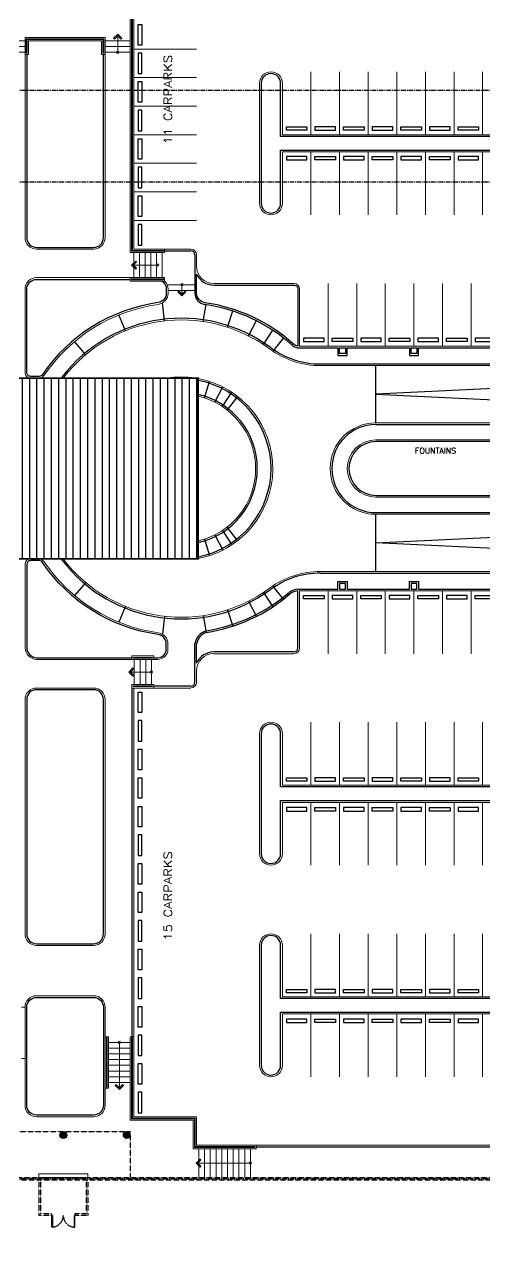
# Model space of a CAD drawing. Header units: inches. Extents: x 25089 to 72263, y 7867 to 40899.
# Drawn here: x 69620 to 70016, y 12061 to 13110 of the extents above; entities that cross this region are included whole.
import ezdxf
from ezdxf.enums import TextEntityAlignment as Align

# ---------------------------------------------------------------- set-up
doc = ezdxf.new("R2010")
doc.units = ezdxf.units.IN
doc.header["$MEASUREMENT"] = 0
doc.linetypes.add('CENTERX2', pattern=[4, 2.5, -0.5, 0.5, -0.5])
doc.linetypes.add('HIDDEN', pattern=[0.375, 0.25, -0.125])
for name, color, linetype in [('AR-AXIS', 9, 'CENTERX2'), ('AR-COL', 8, 'Continuous'), ('AR-HATCH', 8, 'Continuous'), ('AR-SHEET-NM', 4, 'Continuous'), ('CURB-2', 8, 'Continuous'), ('HATCH', 43, 'Continuous'), ('HIDDEN', 8, 'HIDDEN'), ('PARAPET', 1, 'Continuous'), ('RAMP', 1, 'Continuous'), ('WHEEL BUMP', 6, 'Continuous')]:
    doc.layers.add(name, color=color, linetype=linetype)
for name, color, linetype, lineweight in [('CARLINE', 8, 'Continuous', 18), ('CURVE', 8, 'Continuous', 18), ('RAILING', 1, 'Continuous', 18), ('schematic lines', 110, 'Continuous', 25), ('STAIR', 8, 'Continuous', 18), ('WALL2', 4, 'Continuous', 18)]:
    doc.layers.add(name, color=color, linetype=linetype, lineweight=lineweight)
doc.styles.add('ROMANS', font='romans.shx', dxfattribs={"width": 0.85})

# ---------------------------------------------------------------- blocks, each defined once
blk = doc.blocks.new('A$C49501242')
at = {"layer": 'HIDDEN', "ltscale": 0.5}
for points in [[(1000, 2050), (1000, 2000), (0, 2000), (0, 2050)], [(1000, 2050), (1150, 2050), (1150, 2100), (1000, 2100)], [(1000, 50), (1000, 100), (0, 100), (0, 50)], [(1000, 0), (1150, 0), (1150, 50), (1000, 50)]]:
    blk.add_lwpolyline(points, close=True, dxfattribs=at)
for centre, start, end in [((1001, 2052), 182.99284, 269.94476), ((1001, 48), 90.05524, 177.00716)]:
    blk.add_arc(centre, 1002, start, end, dxfattribs=at)
blk = doc.blocks.new('AHHMS TEMPLATE')
at = {"layer": 'AR-HATCH'}
h = blk.add_hatch(dxfattribs=at)
h.set_pattern_fill('ANSI31', color=8, scale=6.153303, angle=90, style=0)
h.set_pattern_definition([(315, (-1489977.5225, 66005.696), (0.543880292, 0.543880292), [])])
h.paths.add_polyline_path([(-1490680.5, 82862.9, 1), (-1490680.5, 82870.3, 1)])
h = blk.add_hatch(dxfattribs=at)
h.set_pattern_fill('ANSI31', color=8, scale=6.153303, angle=90, style=0)
h.set_pattern_definition([(315, (-1489909.2208, 66005.696), (0.543880292, 0.543880292), [])])
h.paths.add_polyline_path([(-1490612.2, 82862.9, 1), (-1490612.2, 82870.3, 1)])
at = {"layer": 'HATCH'}
h = blk.add_hatch(dxfattribs=at)
h.set_pattern_fill('ANSI31', color=8, scale=2.461321, angle=45, style=0)
h.set_pattern_definition([(90, (-1490888.6645, 89092.963), (-7.814695, 7e-16), [])])
h.paths.add_polyline_path([(-1490535.3, 83681.3), (-1490806, 83681.3), (-1490806, 83486.9), (-1490535.3, 83486.9)])
at = {"layer": 'AR-AXIS', "color": 8, "ltscale": 2}
for p, q in [((-1492933, 83991.4), (-1488915.2, 83991.4)), ((-1492933, 83892.6), (-1488915.2, 83892.6)), ((-1492933, 82819.9), (-1488915.2, 82819.9))]:
    blk.add_line(p, q, dxfattribs=at)
at = {"layer": 'AR-COL', "color": 8}
for centre in [(-1490680.5, 82866.6), (-1490612.2, 82866.6)]:
    blk.add_circle(centre, 3.69, dxfattribs=at)
at = {"layer": 'CARLINE', "color": 8}
for p, q in [((-1490604.8, 84035.6), (-1490537.1, 84035.6)), ((-1490604.8, 84004.9), (-1490537.1, 84004.9)), ((-1490414.1, 84011), (-1490414.1, 83943.3)), ((-1490383.3, 84011), (-1490383.3, 83943.3)), ((-1490352.5, 84011), (-1490352.5, 83943.3)), ((-1490321.8, 84011), (-1490321.8, 83943.3)), ((-1490291, 84011), (-1490291, 83943.3)), ((-1490260.2, 84011), (-1490260.2, 83943.3)), ((-1490229.5, 84011), (-1490229.5, 83943.3)), ((-1490604.8, 83974.1), (-1490537.1, 83974.1)), ((-1490604.8, 83943.3), (-1490537.1, 83943.3)), ((-1490414.1, 83924.9), (-1490414.1, 83857.2)), ((-1490383.3, 83924.9), (-1490383.3, 83857.2)), ((-1490352.5, 83924.9), (-1490352.5, 83857.2)), ((-1490321.8, 83924.9), (-1490321.8, 83857.2)), ((-1490291, 83924.9), (-1490291, 83857.2)), ((-1490260.2, 83924.9), (-1490260.2, 83857.2)), ((-1490229.5, 83924.9), (-1490229.5, 83857.2)), ((-1490604.8, 83912.6), (-1490537.1, 83912.6)), ((-1490604.8, 83881.8), (-1490537.1, 83881.8)), ((-1490604.8, 83851), (-1490537.1, 83851)), ((-1490395.6, 83783.3), (-1490395.6, 83715.7)), ((-1490364.8, 83783.3), (-1490364.8, 83715.7)), ((-1490334.1, 83783.3), (-1490334.1, 83715.7)), ((-1490303.3, 83783.3), (-1490303.3, 83715.7)), ((-1490272.5, 83783.3), (-1490272.5, 83715.7)), ((-1490241.8, 83783.3), (-1490241.8, 83715.7)), ((-1490395.6, 83384.7), (-1490395.6, 83452.4)), ((-1490364.8, 83384.7), (-1490364.8, 83452.4)), ((-1490334.1, 83384.7), (-1490334.1, 83452.4)), ((-1490303.3, 83384.7), (-1490303.3, 83452.4)), ((-1490272.5, 83384.7), (-1490272.5, 83452.4)), ((-1490241.8, 83384.7), (-1490241.8, 83452.4)), ((-1490414.1, 83243.2), (-1490414.1, 83310.9)), ((-1490383.3, 83243.2), (-1490383.3, 83310.9)), ((-1490352.5, 83243.2), (-1490352.5, 83310.9)), ((-1490321.8, 83243.2), (-1490321.8, 83310.9)), ((-1490291, 83243.2), (-1490291, 83310.9)), ((-1490260.2, 83243.2), (-1490260.2, 83310.9)), ((-1490229.5, 83243.2), (-1490229.5, 83310.9)), ((-1490414.1, 83157.1), (-1490414.1, 83224.7)), ((-1490383.3, 83157.1), (-1490383.3, 83224.7)), ((-1490352.5, 83157.1), (-1490352.5, 83224.7)), ((-1490321.8, 83157.1), (-1490321.8, 83224.7)), ((-1490291, 83157.1), (-1490291, 83224.7)), ((-1490260.2, 83157.1), (-1490260.2, 83224.7)), ((-1490229.5, 83157.1), (-1490229.5, 83224.7)), ((-1490414.1, 83015.5), (-1490414.1, 83083.2)), ((-1490383.3, 83015.5), (-1490383.3, 83083.2)), ((-1490352.5, 83015.5), (-1490352.5, 83083.2)), ((-1490321.8, 83015.5), (-1490321.8, 83083.2)), ((-1490291, 83015.5), (-1490291, 83083.2)), ((-1490260.2, 83015.5), (-1490260.2, 83083.2)), ((-1490229.5, 83015.5), (-1490229.5, 83083.2)), ((-1490414.1, 82929.4), (-1490414.1, 82997.1)), ((-1490383.3, 82929.4), (-1490383.3, 82997.1)), ((-1490352.5, 82929.4), (-1490352.5, 82997.1)), ((-1490321.8, 82929.4), (-1490321.8, 82997.1)), ((-1490291, 82929.4), (-1490291, 82997.1)), ((-1490260.2, 82929.4), (-1490260.2, 82997.1)), ((-1490229.5, 82929.4), (-1490229.5, 82997.1))]:
    blk.add_line(p, q, dxfattribs=at)
at = {"layer": 'CURB-2', "color": 8}
for p, q in [((-1490571.6, 83818.4), (-1490543.3, 83818.4)), ((-1490539, 83814.1), (-1490539, 83772.9)), ((-1490571.6, 83743), (-1490573.8, 83762.4)), ((-1490530.1, 83742.3), (-1490526.9, 83760.5)), ((-1490504, 83736.2), (-1490498.3, 83753.7)), ((-1490613.7, 83732.3), (-1490620.7, 83749.4)), ((-1490481.2, 83726.7), (-1490472.8, 83743.2)), ((-1490465.2, 83717.4), (-1490455, 83732.8)), ((-1490656.4, 83706.6), (-1490668.3, 83720.7)), ((-1490443.8, 83724.8), (-1490455.1, 83710.3)), ((-1490427, 83713.8), (-1490385.1, 83713.8)), ((-1490375.3, 83713.8), (-1490308.2, 83713.8)), ((-1490298.4, 83713.8), (-1490215.9, 83713.8)), ((-1490540.7, 83681.3), (-1490540.7, 83681.6)), ((-1490528.8, 83660.1), (-1490523.1, 83677.6)), ((-1490517.4, 83655.4), (-1490509, 83671.8)), ((-1490509.4, 83650.7), (-1490499.2, 83666.1)), ((-1490493, 83661.7), (-1490504.4, 83647.1)), ((-1490344.3, 83631.4), (-1489677.7, 83631.4)), ((-1490509.4, 83517.4), (-1490499.2, 83502)), ((-1490493, 83506.4), (-1490504.4, 83520.9)), ((-1490528.8, 83508), (-1490523.1, 83490.4)), ((-1490517.4, 83512.7), (-1490509, 83496.2)), ((-1490540.8, 83486.9), (-1490540.7, 83486.4)), ((-1490403.8, 83471.4), (-1489649.5, 83471.4)), ((-1490656.4, 83461.5), (-1490668.3, 83447.4)), ((-1490443.8, 83443.3), (-1490455.1, 83457.7)), ((-1490428.2, 83454.3), (-1490385.1, 83454.3)), ((-1490428.2, 83390.9), (-1490428.2, 83452.4)), ((-1490375.3, 83454.3), (-1490308.2, 83454.3)), ((-1490298.4, 83454.3), (-1490215.9, 83454.3)), ((-1490481.2, 83441.4), (-1490472.8, 83424.9)), ((-1490465.2, 83450.7), (-1490455, 83435.3)), ((-1490613.7, 83435.8), (-1490620.7, 83418.7)), ((-1490571.6, 83425.1), (-1490573.8, 83405.7)), ((-1490530.1, 83425.8), (-1490526.9, 83407.6)), ((-1490504, 83431.9), (-1490498.3, 83414.4)), ((-1490539, 83366.3), (-1490539, 83395.6)), ((-1490537.1, 83374.7), (-1490537.1, 83395.5)), ((-1490432.5, 83386.6), (-1490518.7, 83386.6)), ((-1490539, 83354), (-1490539, 83366.3)), ((-1490606.7, 83347.8), (-1490606.7, 82972.5)), ((-1490543.3, 83349.7), (-1490583.3, 83349.7)), ((-1490214.5, 82853.7), (-1490473.1, 82853.7))]:
    blk.add_line(p, q, dxfattribs=at)
for points in [[(-1490719.9, 84029.6), (-1490719.9, 83832.6, 0.414214), (-1490709.4, 83822.1), (-1490647.9, 83822.1, 0.414214), (-1490637.4, 83832.6), (-1490637.4, 84029.6)], [(-1490574.2, 83785.8, -0.246746), (-1490569.7, 83777.2), (-1490569.7, 83772.9, -0.37382), (-1490578.7, 83762.6, 0.212138), (-1490702.9, 83685.1, -0.248963), (-1490706.5, 83683.2), (-1490715.6, 83683.2, -0.414214), (-1490719.9, 83687.5), (-1490719.9, 83777.2, -0.414214), (-1490709.4, 83787.6), (-1490608.7, 83787.6)], [(-1490403.8, 83696.6), (-1489649.5, 83696.6, 0.263753), (-1489645.8, 83698.7)], [(-1490344.3, 83536.7), (-1489677.7, 83536.7, 0.471127), (-1489673.5, 83541.8, 0.471127)], [(-1490583.3, 83380.4), (-1490579, 83380.4, 0.414214), (-1490569.7, 83389.7), (-1490569.7, 83395.2, 0.37373), (-1490578.7, 83405.5, -0.212055), (-1490702.9, 83483, 0.248963), (-1490706.5, 83484.9), (-1490715.6, 83484.9, 0.414214), (-1490719.9, 83480.6), (-1490719.9, 83390.9, 0.377807), (-1490709.4, 83380.4), (-1490606.7, 83380.4)]]:
    blk.add_lwpolyline(points, format="xyb", dxfattribs=at)
for points in [[(-1490467.6, 83998.7), (-1490467.6, 83869.5, 1), (-1490446.7, 83869.5), (-1490446.7, 83926.7), (-1489766.1, 83926.7), (-1489766.1, 83869.5, 1), (-1489745.2, 83869.5), (-1489745.2, 83998.7, 1), (-1489766.1, 83998.7), (-1489766.1, 83941.5), (-1490446.7, 83941.5), (-1490446.7, 83998.7, 1)], [(-1490528.1, 83762.5, -0.373378), (-1490537.1, 83772.9), (-1490537.1, 83793.3, 0.293273), (-1490518.7, 83781.5), (-1490432.5, 83781.5, -0.414214), (-1490428.2, 83777.2), (-1490428.2, 83715.7, -0.148694), (-1490432.8, 83717.9, 0.149302)], [(-1489694.2, 83613), (-1490344.3, 83613, 0.999999), (-1490344.3, 83555.1), (-1489694.2, 83555.1, -0.060012)], [(-1490719.9, 83335.5), (-1490719.9, 83083.1, 0.414214), (-1490709.4, 83072.6), (-1490647.9, 83072.6, 0.414214), (-1490637.4, 83083.1), (-1490637.4, 83335.5, 0.414214), (-1490647.9, 83346), (-1490709.4, 83346, 0.414214)], [(-1490467.6, 83169.4, 1), (-1490446.7, 83169.4), (-1490446.7, 83226.6), (-1489766.1, 83226.6), (-1489766.1, 83169.4, 1), (-1489745.2, 83169.4), (-1489745.2, 83298.6, 1), (-1489766.1, 83298.6), (-1489766.1, 83241.4), (-1490446.7, 83241.4), (-1490446.7, 83298.6, 1), (-1490467.6, 83298.6)], [(-1490467.6, 82941.7, 1), (-1490446.7, 82941.7), (-1490446.7, 82998.9), (-1489766.1, 82998.9), (-1489766.1, 82941.7, 1), (-1489745.2, 82941.7), (-1489745.2, 83070.9, 1), (-1489766.1, 83070.9), (-1489766.1, 83013.7), (-1490446.7, 83013.7), (-1490446.7, 83070.9, 1), (-1490467.6, 83070.9)], [(-1490709.4, 83014.8), (-1490647.9, 83014.8, -0.414214), (-1490637.4, 83004.3), (-1490637.4, 82898.6, -0.414214), (-1490647.9, 82888.2), (-1490709.4, 82888.2, -0.414214), (-1490719.9, 82898.6), (-1490719.9, 83004.3, -0.414214)]]:
    blk.add_lwpolyline(points, format="xyb", close=True, dxfattribs=at)
for points in [[(-1490385.1, 83713.8), (-1490385.1, 83705.8), (-1490375.3, 83705.8), (-1490375.3, 83713.8)], [(-1490377.1, 83713.8), (-1490377.1, 83707.7), (-1490383.3, 83707.7), (-1490383.3, 83713.8), (-1490377.1, 83713.8)], [(-1490308.2, 83713.8), (-1490308.2, 83705.8), (-1490298.4, 83705.8), (-1490298.4, 83713.8)], [(-1490300.2, 83713.8), (-1490300.2, 83707.7), (-1490306.4, 83707.7), (-1490306.4, 83713.8), (-1490300.2, 83713.8)], [(-1490385.1, 83454.3), (-1490385.1, 83462.3), (-1490375.3, 83462.3), (-1490375.3, 83454.3)], [(-1490377.1, 83454.3), (-1490377.1, 83460.4), (-1490383.3, 83460.4), (-1490383.3, 83454.3), (-1490377.1, 83454.3)], [(-1490308.2, 83454.3), (-1490308.2, 83462.3), (-1490298.4, 83462.3), (-1490298.4, 83454.3)], [(-1490300.2, 83454.3), (-1490300.2, 83460.4), (-1490306.4, 83460.4), (-1490306.4, 83454.3), (-1490300.2, 83454.3)]]:
    blk.add_lwpolyline(points, dxfattribs=at)
for centre, radius, start, end in [((-1490543.3, 83814.1), 4.31, 0, 90), ((-1490526.7, 83772.9), 12.3, 180, 261.8981), ((-1490553.6, 83584), 178.4, 47.9316, 81.8981), ((-1490553.6, 83584), 161.8, 53.5985, 142.5413), ((-1490403.8, 83787.1), 90.5, 233.5985, 270), ((-1490427, 83724.3), 10.5, 227.9316, 270), ((-1490553.6, 83584), 96.6, 280.8894, 79.1106), ((-1490553.6, 83584), 81.8, 282.8855, 77.1145), ((-1490344.3, 83584), 47.4, 90, 270), ((-1490553.6, 83584), 161.8, 216.8891, 217.4506), ((-1490553.6, 83584), 161.8, 217.4506, 306.4015), ((-1490403.8, 83381), 90.5, 90, 126.4015), ((-1490424.9, 83430.8), 23.8, 98.0906, 121.8462), ((-1490424.9, 83430.8), 21.9, 98.7767, 121.8462), ((-1490553.6, 83584), 176.6, 278.6623, 311.0169), ((-1490553.6, 83584), 178.4, 278.6623, 311.0169), ((-1490521.1, 83392.3), 18.2, 109.9656, 169.287), ((-1490521.1, 83392.3), 16.4, 109.9656, 168.6967), ((-1490518.7, 83366.3), 20.3, 90, 155.38), ((-1490432.5, 83390.9), 4.31, 270, 0), ((-1490543.3, 83354), 4.31, 270, 0)]:
    blk.add_arc(centre, radius, start, end, dxfattribs=at)
at = {"layer": 'CURVE', "color": 8}
for p, q in [((-1490604.8, 84158.7), (-1490604.8, 83820.3)), ((-1490604.8, 83820.3), (-1490543.3, 83820.3)), ((-1490537.1, 83814.1), (-1490537.1, 83801.8)), ((-1490432.5, 83783.3), (-1490518.7, 83783.3)), ((-1490426.4, 83777.2), (-1490426.4, 83715.7)), ((-1490426.4, 83715.7), (-1489662.1, 83715.7)), ((-1490344.3, 83633.3), (-1489677.7, 83633.3)), ((-1490403.8, 83473.3), (-1489649.5, 83473.3)), ((-1490426.4, 83452.4), (-1489662.1, 83452.4)), ((-1490426.4, 83390.9), (-1490426.4, 83452.4)), ((-1490432.5, 83384.7), (-1490518.7, 83384.7)), ((-1490537.1, 83354), (-1490537.1, 83366.3)), ((-1490604.8, 83347.8), (-1490604.8, 82972.5)), ((-1490543.3, 83347.8), (-1490583.3, 83347.8)), ((-1490469.4, 83169.4), (-1490469.4, 83298.6)), ((-1490444.8, 83243.2), (-1490444.8, 83298.6)), ((-1490444.8, 83243.2), (-1489768, 83243.2)), ((-1490444.8, 83224.7), (-1489768, 83224.7)), ((-1490444.8, 83169.4), (-1490444.8, 83224.7)), ((-1490214.5, 82855.6), (-1490473.1, 82855.6))]:
    blk.add_line(p, q, dxfattribs=at)
for points in [[(-1490721.7, 84029.6), (-1490721.7, 83832.6, 0.414214), (-1490709.4, 83820.3), (-1490647.9, 83820.3, 0.414214), (-1490635.6, 83832.6), (-1490635.6, 84029.6)], [(-1490469.4, 83998.7), (-1490469.4, 83869.5, 1), (-1490444.8, 83869.5), (-1490444.8, 83924.9), (-1489768, 83924.9), (-1489768, 83869.5, 1), (-1489743.4, 83869.5), (-1489743.4, 83998.7, 1), (-1489768, 83998.7), (-1489768, 83943.3), (-1490444.8, 83943.3), (-1490444.8, 83998.7, 1), (-1490469.4, 83998.7)], [(-1490571.6, 83786, -0.203285), (-1490567.8, 83777.2), (-1490567.8, 83772.9, -0.37382), (-1490578.4, 83760.7, 0.212138), (-1490701.4, 83684, -0.248963), (-1490706.5, 83681.3), (-1490715.6, 83681.3, -0.414214), (-1490721.7, 83687.5), (-1490721.7, 83777.2, -0.414214), (-1490709.4, 83789.5), (-1490608.7, 83789.5)], [(-1490403.8, 83694.8), (-1489649.5, 83694.8, 0.263753), (-1489644.2, 83697.8)], [(-1489692.1, 83614.8), (-1490344.3, 83614.8, 0.999999), (-1490344.3, 83553.3), (-1489692.1, 83553.3, -0.064368), (-1489692.1, 83614.8)], [(-1490344.3, 83534.8), (-1489677.7, 83534.8, 0.471127), (-1489671.7, 83542.1)], [(-1490701.4, 83484, 0.248963), (-1490706.5, 83486.8), (-1490715.6, 83486.8, 0.414214), (-1490721.7, 83480.6), (-1490721.7, 83390.9, 0.380441), (-1490709.4, 83378.6), (-1490606.7, 83378.6)], [(-1490583.3, 83378.6), (-1490579, 83378.6, 0.414214), (-1490567.9, 83389.7), (-1490567.9, 83395.2, 0.37373), (-1490578.5, 83407.3, -0.212055), (-1490701.4, 83484)], [(-1490469.4, 82941.7, 1), (-1490444.8, 82941.7), (-1490444.8, 82997.1), (-1489768, 82997.1), (-1489768, 82941.7, 1), (-1489743.4, 82941.7), (-1489743.4, 83070.9, 1), (-1489768, 83070.9), (-1489768, 83015.5), (-1490444.8, 83015.5), (-1490444.8, 83070.9, 1), (-1490469.4, 83070.9), (-1490469.4, 82941.7)]]:
    blk.add_lwpolyline(points, format="xyb", dxfattribs=at)
for points in [[(-1490721.7, 83335.5), (-1490721.7, 83083.1, 0.414214), (-1490709.4, 83070.8), (-1490647.9, 83070.8, 0.414214), (-1490635.6, 83083.1), (-1490635.6, 83335.5, 0.414214), (-1490647.9, 83347.8), (-1490709.4, 83347.8, 0.414214)], [(-1490709.4, 83016.6), (-1490647.9, 83016.6, -0.414214), (-1490635.6, 83004.3), (-1490635.6, 82898.6, -0.414214), (-1490647.9, 82886.3), (-1490709.4, 82886.3, -0.414214), (-1490721.7, 82898.6), (-1490721.7, 83004.3, -0.414214)]]:
    blk.add_lwpolyline(points, format="xyb", close=True, dxfattribs=at)
for centre, radius, start, end in [((-1490543.3, 83814.1), 6.15, 0, 90), ((-1490518.7, 83801.8), 18.5, 180, 270), ((-1490432.5, 83777.2), 6.15, 0, 90), ((-1490553.6, 83584), 160, 53.5985, 142.5413), ((-1490403.8, 83787.1), 92.3, 233.5985, 270), ((-1490553.6, 83584), 98.5, 81.2302, 98.7698), ((-1490553.6, 83584), 98.5, 279.3581, 79.3172), ((-1490553.6, 83584), 80, 283.1882, 76.8118), ((-1490344.3, 83584), 49.2, 90, 270), ((-1490553.6, 83584), 160, 217.3869, 217.4506), ((-1490553.6, 83584), 160, 217.4506, 306.4015), ((-1490403.8, 83381), 92.3, 90, 126.4015), ((-1490432.5, 83390.9), 6.15, 270, 0), ((-1490518.7, 83366.3), 18.5, 90, 180), ((-1490543.3, 83354), 6.15, 270, 0), ((-1490457.1, 83298.6), 12.3, 0, 180), ((-1490457.1, 83169.4), 12.3, 180, 0)]:
    blk.add_arc(centre, radius, start, end, dxfattribs=at)
at = {"layer": 'HIDDEN', "color": 8}
for p, q in [((-1490799.9, 83681.3), (-1490535.3, 83681.3)), ((-1490535.3, 83486.9), (-1490535.3, 83681.3)), ((-1490799.9, 83486.9), (-1490535.3, 83486.9)), ((-1490707, 82818.6), (-1490707, 82779.9)), ((-1490705.1, 82818.6), (-1490705.1, 82781.7)), ((-1490655.9, 82818.6), (-1490655.9, 82781.7)), ((-1490654, 82818.6), (-1490654, 82779.9)), ((-1490693.4, 82779.9), (-1490707, 82779.9)), ((-1490693.4, 82781.7), (-1490705.1, 82781.7)), ((-1490693.4, 82779.9), (-1490693.4, 82781.7)), ((-1490693.4, 82779.9), (-1490693.4, 82781.7)), ((-1490655.9, 82781.7), (-1490667.6, 82781.7)), ((-1490667.6, 82779.9), (-1490667.6, 82781.7)), ((-1490667.6, 82779.9), (-1490667.6, 82781.7)), ((-1490654, 82779.9), (-1490667.6, 82779.9))]:
    blk.add_line(p, q, dxfattribs=at)
for points in [[(-1490752.5, 82821.1), (-1490752.5, 82870.3), (-1490608.5, 82870.3), (-1490608.5, 82821.1)], [(-1490805.2, 82821.1), (-1490177.6, 82821.1), (-1490177.6, 82821.1), (-1490177.6, 82459.3), (-1490805.2, 82459.3), (-1490805.2, 82821.1)]]:
    blk.add_lwpolyline(points, dxfattribs=at)
blk.add_lwpolyline([(-1490802.8, 82818.6), (-1490180, 82818.6), (-1490180, 82461.7), (-1490802.8, 82461.7)], close=True, dxfattribs=at)
at = {"layer": 'PARAPET', "color": 2, "const_width": 1.85}
blk.add_lwpolyline([(-1490806, 83486.9), (-1490535.3, 83486.9), (-1490535.3, 83681.3), (-1490806, 83681.3)], dxfattribs=at)
at = {"layer": 'RAILING', "color": 8}
for p, q in [((-1490605.4, 83380.1), (-1490605.4, 83380.7)), ((-1490584.5, 83380.7), (-1490605.4, 83380.7)), ((-1490584.5, 83380.1), (-1490605.4, 83380.1)), ((-1490584.5, 83380.1), (-1490584.5, 83380.7)), ((-1490605.4, 83350), (-1490605.4, 83349.4)), ((-1490584.5, 83350), (-1490605.4, 83350)), ((-1490584.5, 83349.4), (-1490605.4, 83349.4)), ((-1490584.5, 83350), (-1490584.5, 83349.4)), ((-1490634.2, 82971.2), (-1490634.2, 82918.3)), ((-1490633.3, 82971.2), (-1490634.2, 82971.2)), ((-1490633.3, 82971.2), (-1490633.3, 82918.3)), ((-1490607.1, 82884), (-1490607.1, 82971.2)), ((-1490606.2, 82971.2), (-1490607.1, 82971.2)), ((-1490606.2, 82884.9), (-1490606.2, 82971.2)), ((-1490633.3, 82918.3), (-1490634.2, 82918.3)), ((-1490539.4, 82884), (-1490607.1, 82884)), ((-1490538.5, 82884.9), (-1490606.2, 82884.9)), ((-1490539.4, 82884), (-1490539.4, 82853.2)), ((-1490538.5, 82884.9), (-1490538.5, 82854.2)), ((-1490474.4, 82853.2), (-1490539.4, 82853.2)), ((-1490474.4, 82854.2), (-1490538.5, 82854.2)), ((-1490474.4, 82854.2), (-1490474.4, 82853.2))]:
    blk.add_line(p, q, dxfattribs=at)
for points in [[(-1490606, 84160.1), (-1490554.4, 84160.1), (-1490554.4, 84161), (-1490607.1, 84161), (-1490607.1, 83818), (-1490572.8, 83818), (-1490572.8, 83818.9), (-1490606, 83818.9), (-1490606, 84160.1)], [(-1490637, 84046.7), (-1490637, 84031), (-1490637.9, 84031), (-1490637.9, 84045.8), (-1490719.4, 84045.8), (-1490719.4, 84031), (-1490720.3, 84031), (-1490720.3, 84046.7), (-1490637, 84046.7)], [(-1490572.8, 83787.2), (-1490572.8, 83788.1), (-1490607.3, 83788.1), (-1490607.3, 83787.2), (-1490572.8, 83787.2)]]:
    blk.add_lwpolyline(points, close=True, dxfattribs=at)
at = {"layer": 'RAMP', "color": 8}
for points in [[(-1490344.3, 83633.3), (-1490344.3, 83694.8)], [(-1489701.1, 83694.8), (-1490344.3, 83664), (-1489701.1, 83633.3), (-1489701.1, 83694.8)], [(-1489701.1, 83473.3), (-1490344.3, 83504), (-1489701.1, 83534.8), (-1489701.1, 83473.3)], [(-1490344.3, 83473.3), (-1490344.3, 83534.8)]]:
    blk.add_lwpolyline(points, dxfattribs=at)
at = {"layer": 'STAIR', "color": 8}
for p, q in [((-1490752.7, 84044.4), (-1490721.7, 84044.4)), ((-1490608.5, 84044.4), (-1490635.6, 84044.4)), ((-1490622, 84051.5), (-1490626.4, 84047.1)), ((-1490626.4, 84047.1), (-1490625.5, 84046.2)), ((-1490622, 84049.7), (-1490625.5, 84046.2)), ((-1490622, 84051.5), (-1490617.7, 84047.1)), ((-1490622, 84049.7), (-1490618.6, 84046.2)), ((-1490622, 84049.7), (-1490622, 84032.1)), ((-1490617.7, 84047.1), (-1490618.6, 84046.2)), ((-1490752.7, 84038.2), (-1490721.7, 84038.2)), ((-1490752.7, 84032.1), (-1490721.7, 84032.1)), ((-1490608.5, 84038.2), (-1490635.6, 84038.2)), ((-1490608.5, 84032.1), (-1490635.6, 84032.1)), ((-1490607, 83803), (-1490602.6, 83807.4)), ((-1490605.2, 83803), (-1490601.7, 83806.5)), ((-1490604.8, 83816.6), (-1490604.8, 83789.5)), ((-1490602.6, 83807.4), (-1490601.7, 83806.5)), ((-1490598.7, 83816.6), (-1490598.7, 83789.5)), ((-1490592.5, 83816.6), (-1490592.5, 83789.5)), ((-1490586.4, 83816.6), (-1490586.4, 83789.5)), ((-1490580.2, 83816.6), (-1490580.2, 83789.5)), ((-1490574.1, 83816.6), (-1490574.1, 83789.5)), ((-1490607, 83803), (-1490602.6, 83798.7)), ((-1490605.2, 83803), (-1490601.7, 83799.6)), ((-1490605.2, 83803), (-1490579, 83803)), ((-1490602.6, 83798.7), (-1490601.7, 83799.6)), ((-1490539, 83781.8), (-1490568.8, 83781.8)), ((-1490552.9, 83771.6), (-1490552.9, 83781.8)), ((-1490539, 83775.7), (-1490567.8, 83775.7)), ((-1490557.3, 83774.2), (-1490556.4, 83775.1)), ((-1490552.9, 83769.9), (-1490557.3, 83774.2)), ((-1490552.9, 83771.6), (-1490556.4, 83775.1)), ((-1490552.9, 83771.6), (-1490549.5, 83775.1)), ((-1490552.9, 83769.9), (-1490548.6, 83774.2)), ((-1490548.6, 83774.2), (-1490549.5, 83775.1)), ((-1490604.2, 83351.5), (-1490604.2, 83378.6)), ((-1490598, 83351.5), (-1490598, 83378.6)), ((-1490591.9, 83351.5), (-1490591.9, 83378.6)), ((-1490585.7, 83351.5), (-1490585.7, 83378.6)), ((-1490610, 83365), (-1490605.7, 83369.4)), ((-1490610, 83365), (-1490605.7, 83360.7)), ((-1490608.3, 83365), (-1490604.8, 83368.5)), ((-1490608.3, 83365), (-1490604.8, 83361.6)), ((-1490608.3, 83365), (-1490585.7, 83365)), ((-1490605.7, 83369.4), (-1490604.8, 83368.5)), ((-1490605.7, 83360.7), (-1490604.8, 83361.6)), ((-1490608.5, 82966.3), (-1490631.9, 82966.3)), ((-1490608.5, 82960.2), (-1490631.9, 82960.2)), ((-1490608.5, 82954), (-1490631.9, 82954)), ((-1490620.2, 82965.1), (-1490620.2, 82917.5)), ((-1490608.5, 82947.8), (-1490631.9, 82947.8)), ((-1490608.5, 82941.7), (-1490631.9, 82941.7)), ((-1490608.5, 82935.5), (-1490631.9, 82935.5)), ((-1490608.5, 82929.4), (-1490631.9, 82929.4)), ((-1490608.5, 82923.2), (-1490631.9, 82923.2)), ((-1490624.6, 82920.1), (-1490623.7, 82921)), ((-1490620.2, 82915.8), (-1490624.6, 82920.1)), ((-1490620.2, 82917.5), (-1490623.7, 82921)), ((-1490620.2, 82917.5), (-1490616.7, 82921)), ((-1490620.2, 82915.8), (-1490615.8, 82920.1)), ((-1490615.8, 82920.1), (-1490616.7, 82921)), ((-1490534.7, 82851.9), (-1490534.7, 82821.1)), ((-1490528.5, 82851.9), (-1490528.5, 82821.1)), ((-1490522.4, 82851.9), (-1490522.4, 82821.1)), ((-1490516.2, 82851.9), (-1490516.2, 82821.1)), ((-1490510.1, 82851.9), (-1490510.1, 82821.1)), ((-1490503.9, 82851.9), (-1490503.9, 82821.1)), ((-1490497.7, 82851.9), (-1490497.7, 82821.1)), ((-1490491.6, 82851.9), (-1490491.6, 82821.1)), ((-1490485.4, 82851.9), (-1490485.4, 82821.1)), ((-1490479.3, 82851.9), (-1490479.3, 82821.1)), ((-1490537.7, 82836.5), (-1490533.3, 82840.8)), ((-1490537.7, 82836.5), (-1490533.3, 82832.1)), ((-1490536, 82836.5), (-1490532.5, 82840)), ((-1490480.5, 82836.5), (-1490536, 82836.5)), ((-1490536, 82836.5), (-1490532.5, 82833)), ((-1490533.3, 82840.8), (-1490532.5, 82840)), ((-1490707, 82821.1), (-1490707, 82824.8)), ((-1490654, 82824.8), (-1490707, 82824.8)), ((-1490654, 82821.1), (-1490654, 82824.8)), ((-1490533.3, 82832.1), (-1490532.5, 82833)), ((-1490654, 82821.1), (-1490707, 82821.1))]:
    blk.add_line(p, q, dxfattribs=at)
for centre in [(-1490622, 84032.1), (-1490579, 83803), (-1490552.9, 83781.8), (-1490585.7, 83365), (-1490620.2, 82966.3), (-1490479.3, 82836.5)]:
    blk.add_circle(centre, 1.23, dxfattribs=at)
at = {"layer": 'WALL2', "color": 8}
for p, q in [((-1490604.8, 84158.7), (-1490604.8, 83820.3)), ((-1490608.7, 83785.8), (-1490608.7, 83785.8)), ((-1490583.3, 83382.3), (-1490606.7, 83382.3)), ((-1490606.7, 83378.6), (-1490606.7, 83382.3)), ((-1490583.3, 83378.6), (-1490606.7, 83378.6)), ((-1490583.3, 83378.6), (-1490583.3, 83382.3)), ((-1490583.3, 83351.5), (-1490606.7, 83351.5)), ((-1490606.7, 83351.5), (-1490606.7, 83347.8)), ((-1490583.3, 83347.8), (-1490606.7, 83347.8)), ((-1490583.3, 83351.5), (-1490583.3, 83347.8)), ((-1490725.4, 83004.3), (-1490721.7, 83004.3)), ((-1490721.7, 82949), (-1490721.7, 83004.3)), ((-1490631.9, 82972.5), (-1490635.6, 82972.5)), ((-1490635.6, 82917.1), (-1490635.6, 82972.5)), ((-1490631.9, 82917.1), (-1490631.9, 82972.5)), ((-1490608.5, 82972.5), (-1490608.5, 82882.6)), ((-1490608.5, 82972.5), (-1490604.8, 82972.5)), ((-1490604.8, 82972.5), (-1490604.8, 82886.3)), ((-1490725.4, 82949), (-1490721.7, 82949)), ((-1490631.9, 82917.1), (-1490635.6, 82917.1)), ((-1490540.8, 82882.6), (-1490608.5, 82882.6)), ((-1490537.1, 82886.3), (-1490604.8, 82886.3)), ((-1490540.8, 82882.6), (-1490540.8, 82851.9)), ((-1490537.1, 82886.3), (-1490537.1, 82855.6)), ((-1490473.1, 82851.9), (-1490540.8, 82851.9)), ((-1490473.1, 82855.6), (-1490537.1, 82855.6)), ((-1490473.1, 82855.6), (-1490473.1, 82851.9))]:
    blk.add_line(p, q, dxfattribs=at)
for points in [[(-1490604.8, 84158.7), (-1490553.1, 84158.7), (-1490553.1, 84162.4), (-1490608.5, 84162.4), (-1490608.5, 83816.6), (-1490571.6, 83816.6), (-1490571.6, 83820.3), (-1490604.8, 83820.3)], [(-1490721.7, 84048.1), (-1490635.6, 84048.1), (-1490635.6, 84048.1), (-1490635.6, 84029.6), (-1490639.3, 84029.6), (-1490639.3, 84044.4), (-1490718, 84044.4), (-1490718, 84029.6), (-1490721.7, 84029.6), (-1490721.7, 84048.1), (-1490721.7, 84048.1)]]:
    blk.add_lwpolyline(points, dxfattribs=at)
blk.add_lwpolyline([(-1490571.6, 83789.5), (-1490608.7, 83789.5), (-1490608.7, 83785.8), (-1490571.6, 83785.8), (-1490571.6, 83789.5)], close=True, dxfattribs=at)
at = {"layer": 'WHEEL BUMP', "color": 8}
for points in [[(-1490599.9, 84062.1), (-1490596.2, 84062.1), (-1490596.2, 84039.9), (-1490599.9, 84039.9)], [(-1490599.9, 84009.2), (-1490596.2, 84009.2), (-1490596.2, 84031.3), (-1490599.9, 84031.3)], [(-1490599.9, 84000.6), (-1490596.2, 84000.6), (-1490596.2, 83978.4), (-1490599.9, 83978.4)], [(-1490599.9, 83947.6), (-1490596.2, 83947.6), (-1490596.2, 83969.8), (-1490599.9, 83969.8)], [(-1490440.5, 83948.3), (-1490440.5, 83951.9), (-1490418.4, 83951.9), (-1490418.4, 83948.3)], [(-1490387.6, 83948.3), (-1490387.6, 83951.9), (-1490409.8, 83951.9), (-1490409.8, 83948.3)], [(-1490379, 83948.3), (-1490379, 83951.9), (-1490356.8, 83951.9), (-1490356.8, 83948.3)], [(-1490326.1, 83948.3), (-1490326.1, 83951.9), (-1490348.2, 83951.9), (-1490348.2, 83948.3)], [(-1490317.5, 83948.3), (-1490317.5, 83951.9), (-1490295.3, 83951.9), (-1490295.3, 83948.3)], [(-1490264.5, 83948.3), (-1490264.5, 83951.9), (-1490286.7, 83951.9), (-1490286.7, 83948.3)], [(-1490255.9, 83948.3), (-1490255.9, 83951.9), (-1490233.8, 83951.9), (-1490233.8, 83948.3)], [(-1490599.9, 83939), (-1490596.2, 83939), (-1490596.2, 83916.9), (-1490599.9, 83916.9)], [(-1490440.5, 83919.9), (-1490440.5, 83916.3), (-1490418.4, 83916.3), (-1490418.4, 83919.9)], [(-1490387.6, 83919.9), (-1490387.6, 83916.3), (-1490409.8, 83916.3), (-1490409.8, 83919.9)], [(-1490379, 83919.9), (-1490379, 83916.3), (-1490356.8, 83916.3), (-1490356.8, 83919.9)], [(-1490326.1, 83919.9), (-1490326.1, 83916.3), (-1490348.2, 83916.3), (-1490348.2, 83919.9)], [(-1490317.5, 83919.9), (-1490317.5, 83916.3), (-1490295.3, 83916.3), (-1490295.3, 83919.9)], [(-1490264.5, 83919.9), (-1490264.5, 83916.3), (-1490286.7, 83916.3), (-1490286.7, 83919.9)], [(-1490255.9, 83919.9), (-1490255.9, 83916.3), (-1490233.8, 83916.3), (-1490233.8, 83919.9)], [(-1490599.9, 83886.1), (-1490596.2, 83886.1), (-1490596.2, 83908.3), (-1490599.9, 83908.3)], [(-1490599.9, 83877.5), (-1490596.2, 83877.5), (-1490596.2, 83855.3), (-1490599.9, 83855.3)], [(-1490599.9, 83824.6), (-1490596.2, 83824.6), (-1490596.2, 83846.7), (-1490599.9, 83846.7)], [(-1490399.9, 83720.6), (-1490399.9, 83724.3), (-1490422.1, 83724.3), (-1490422.1, 83720.6)], [(-1490391.3, 83720.6), (-1490391.3, 83724.3), (-1490369.1, 83724.3), (-1490369.1, 83720.6)], [(-1490338.4, 83720.6), (-1490338.4, 83724.3), (-1490360.5, 83724.3), (-1490360.5, 83720.6)], [(-1490329.8, 83720.6), (-1490329.8, 83724.3), (-1490307.6, 83724.3), (-1490307.6, 83720.6)], [(-1490276.8, 83720.6), (-1490276.8, 83724.3), (-1490299, 83724.3), (-1490299, 83720.6)], [(-1490268.2, 83720.6), (-1490268.2, 83724.3), (-1490246.1, 83724.3), (-1490246.1, 83720.6)], [(-1490215.3, 83720.6), (-1490215.3, 83724.3), (-1490237.5, 83724.3), (-1490237.5, 83720.6)], [(-1490399.9, 83447.5), (-1490399.9, 83443.8), (-1490422.1, 83443.8), (-1490422.1, 83447.5)], [(-1490391.3, 83447.5), (-1490391.3, 83443.8), (-1490369.1, 83443.8), (-1490369.1, 83447.5)], [(-1490338.4, 83447.5), (-1490338.4, 83443.8), (-1490360.5, 83443.8), (-1490360.5, 83447.5)], [(-1490329.8, 83447.5), (-1490329.8, 83443.8), (-1490307.6, 83443.8), (-1490307.6, 83447.5)], [(-1490276.8, 83447.5), (-1490276.8, 83443.8), (-1490299, 83443.8), (-1490299, 83447.5)], [(-1490268.2, 83447.5), (-1490268.2, 83443.8), (-1490246.1, 83443.8), (-1490246.1, 83447.5)], [(-1490215.3, 83447.5), (-1490215.3, 83443.8), (-1490237.5, 83443.8), (-1490237.5, 83447.5)], [(-1490599.9, 83343.5), (-1490596.2, 83343.5), (-1490596.2, 83321.4), (-1490599.9, 83321.4)], [(-1490599.9, 83290.6), (-1490596.2, 83290.6), (-1490596.2, 83312.7), (-1490599.9, 83312.7)], [(-1490599.9, 83282), (-1490596.2, 83282), (-1490596.2, 83259.8), (-1490599.9, 83259.8)], [(-1490599.9, 83251.2), (-1490596.2, 83251.2), (-1490596.2, 83229.1), (-1490599.9, 83229.1)], [(-1490440.5, 83247.4), (-1490440.5, 83251.1), (-1490418.4, 83251.1), (-1490418.4, 83247.4)], [(-1490387.6, 83247.4), (-1490387.6, 83251.1), (-1490409.8, 83251.1), (-1490409.8, 83247.4)], [(-1490379, 83247.4), (-1490379, 83251.1), (-1490356.8, 83251.1), (-1490356.8, 83247.4)], [(-1490326.1, 83247.4), (-1490326.1, 83251.1), (-1490348.2, 83251.1), (-1490348.2, 83247.4)], [(-1490317.5, 83247.4), (-1490317.5, 83251.1), (-1490295.3, 83251.1), (-1490295.3, 83247.4)], [(-1490264.5, 83247.4), (-1490264.5, 83251.1), (-1490286.7, 83251.1), (-1490286.7, 83247.4)], [(-1490255.9, 83247.4), (-1490255.9, 83251.1), (-1490233.8, 83251.1), (-1490233.8, 83247.4)], [(-1490599.9, 83220.4), (-1490596.2, 83220.4), (-1490596.2, 83198.3), (-1490599.9, 83198.3)], [(-1490440.5, 83219.1), (-1490440.5, 83215.4), (-1490418.4, 83215.4), (-1490418.4, 83219.1)], [(-1490387.6, 83219.1), (-1490387.6, 83215.4), (-1490409.8, 83215.4), (-1490409.8, 83219.1)], [(-1490379, 83219.1), (-1490379, 83215.4), (-1490356.8, 83215.4), (-1490356.8, 83219.1)], [(-1490326.1, 83219.1), (-1490326.1, 83215.4), (-1490348.2, 83215.4), (-1490348.2, 83219.1)], [(-1490317.5, 83219.1), (-1490317.5, 83215.4), (-1490295.3, 83215.4), (-1490295.3, 83219.1)], [(-1490264.5, 83219.1), (-1490264.5, 83215.4), (-1490286.7, 83215.4), (-1490286.7, 83219.1)], [(-1490255.9, 83219.1), (-1490255.9, 83215.4), (-1490233.8, 83215.4), (-1490233.8, 83219.1)], [(-1490599.9, 83167.5), (-1490596.2, 83167.5), (-1490596.2, 83189.7), (-1490599.9, 83189.7)], [(-1490599.9, 83158.9), (-1490596.2, 83158.9), (-1490596.2, 83136.8), (-1490599.9, 83136.8)], [(-1490599.9, 83128.1), (-1490596.2, 83128.1), (-1490596.2, 83106), (-1490599.9, 83106)], [(-1490599.9, 83075.2), (-1490596.2, 83075.2), (-1490596.2, 83097.4), (-1490599.9, 83097.4)], [(-1490599.9, 83066.6), (-1490596.2, 83066.6), (-1490596.2, 83044.5), (-1490599.9, 83044.5)], [(-1490599.9, 83013.7), (-1490596.2, 83013.7), (-1490596.2, 83035.8), (-1490599.9, 83035.8)], [(-1490440.5, 83019.8), (-1490440.5, 83023.4), (-1490418.4, 83023.4), (-1490418.4, 83019.8)], [(-1490387.6, 83019.8), (-1490387.6, 83023.4), (-1490409.8, 83023.4), (-1490409.8, 83019.8)], [(-1490379, 83019.8), (-1490379, 83023.4), (-1490356.8, 83023.4), (-1490356.8, 83019.8)], [(-1490326.1, 83019.8), (-1490326.1, 83023.4), (-1490348.2, 83023.4), (-1490348.2, 83019.8)], [(-1490317.5, 83019.8), (-1490317.5, 83023.4), (-1490295.3, 83023.4), (-1490295.3, 83019.8)], [(-1490264.5, 83019.8), (-1490264.5, 83023.4), (-1490286.7, 83023.4), (-1490286.7, 83019.8)], [(-1490255.9, 83019.8), (-1490255.9, 83023.4), (-1490233.8, 83023.4), (-1490233.8, 83019.8)], [(-1490599.9, 83005.1), (-1490596.2, 83005.1), (-1490596.2, 82982.9), (-1490599.9, 82982.9)], [(-1490440.5, 82991.4), (-1490440.5, 82987.8), (-1490418.4, 82987.8), (-1490418.4, 82991.4)], [(-1490387.6, 82991.4), (-1490387.6, 82987.8), (-1490409.8, 82987.8), (-1490409.8, 82991.4)], [(-1490379, 82991.4), (-1490379, 82987.8), (-1490356.8, 82987.8), (-1490356.8, 82991.4)], [(-1490326.1, 82991.4), (-1490326.1, 82987.8), (-1490348.2, 82987.8), (-1490348.2, 82991.4)], [(-1490317.5, 82991.4), (-1490317.5, 82987.8), (-1490295.3, 82987.8), (-1490295.3, 82991.4)], [(-1490264.5, 82991.4), (-1490264.5, 82987.8), (-1490286.7, 82987.8), (-1490286.7, 82991.4)], [(-1490255.9, 82991.4), (-1490255.9, 82987.8), (-1490233.8, 82987.8), (-1490233.8, 82991.4)], [(-1490599.9, 82952.2), (-1490596.2, 82952.2), (-1490596.2, 82974.3), (-1490599.9, 82974.3)], [(-1490599.9, 82943.5), (-1490596.2, 82943.5), (-1490596.2, 82921.4), (-1490599.9, 82921.4)], [(-1490599.9, 82890.6), (-1490596.2, 82890.6), (-1490596.2, 82912.8), (-1490599.9, 82912.8)]]:
    blk.add_lwpolyline(points, close=True, dxfattribs=at)
at = {"layer": 'HIDDEN', "color": 8, "ltscale": 0.5, "xscale": 0.0123066077940166, "yscale": 0.0123066077940166, "zscale": 0.0123066077940166, "rotation": 90}
blk.add_blockref('A$C49501242', (-1490667.6, 82767.6), dxfattribs=at)
at = {"layer": 'AR-SHEET-NM', "color": 8, "style": 'ROMANS', "width": 1.2}
for s, p in [('11 CARPARKS', (-1490568, 83981.2)), ('15 CARPARKS', (-1490568, 83124))]:
    blk.add_text(s, height=8.615, rotation=90, dxfattribs=at).set_placement(p, align=Align.MIDDLE_CENTER)
at = {"layer": 'AR-SHEET-NM', "color": 8, "style": 'ROMANS'}
blk.add_text('FOUNTAINS', height=6.15, dxfattribs=at).set_placement((-1490280.1, 83603.2), align=Align.MIDDLE_CENTER)

msp = doc.modelspace()

# ---------------------------------------------------------------- block references
at = {"layer": 'schematic lines', "xscale": 0.8, "yscale": 0.8, "zscale": 0.8}
msp.add_blockref('AHHMS TEMPLATE', (1262198.2, -54140.1), dxfattribs=at)

doc.saveas('drawing.dxf')
